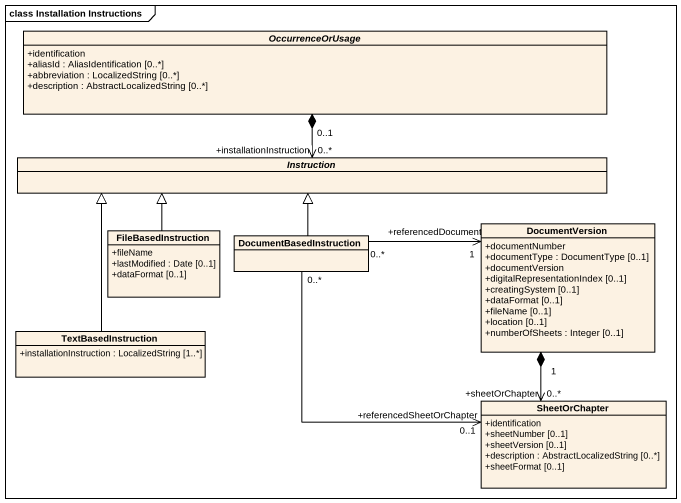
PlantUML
@startuml
mainframe class Installation Instructions
hide circle
hide empty members
skinparam classAttributeIconSize 0
abstract class OccurrenceOrUsage {
  +identification
  +aliasId : AliasIdentification [0..*]
  +abbreviation : LocalizedString [0..*]
  +description : AbstractLocalizedString [0..*]
}
abstract class Instruction
class FileBasedInstruction {
  +fileName
  +lastModified : Date [0..1]
  +dataFormat [0..1]
}
class DocumentBasedInstruction
class DocumentVersion {
  +documentNumber
  +documentType : DocumentType [0..1]
  +documentVersion
  +digitalRepresentationIndex [0..1]
  +creatingSystem [0..1]
  +dataFormat [0..1]
  +fileName [0..1]
  +location [0..1]
  +numberOfSheets : Integer [0..1]
}
class TextBasedInstruction {
  +installationInstruction : LocalizedString [1..*]
}
class SheetOrChapter {
  +identification
  +sheetNumber [0..1]
  +sheetVersion [0..1]
  +description : AbstractLocalizedString [0..*]
  +sheetFormat [0..1]
}
OccurrenceOrUsage "0..1" *--> "+installationInstruction\n0..*" Instruction
FileBasedInstruction -right-|> Instruction
DocumentBasedInstruction -up-|> Instruction
DocumentBasedInstruction "0..*" -right-> "+referencedDocument\n1" DocumentVersion
DocumentBasedInstruction "0..*" --> "+referencedSheetOrChapter\n0..1" SheetOrChapter
DocumentVersion "1" *--> "+sheetOrChapter\n0..*" SheetOrChapter
TextBasedInstruction -up-|> Instruction
@enduml
